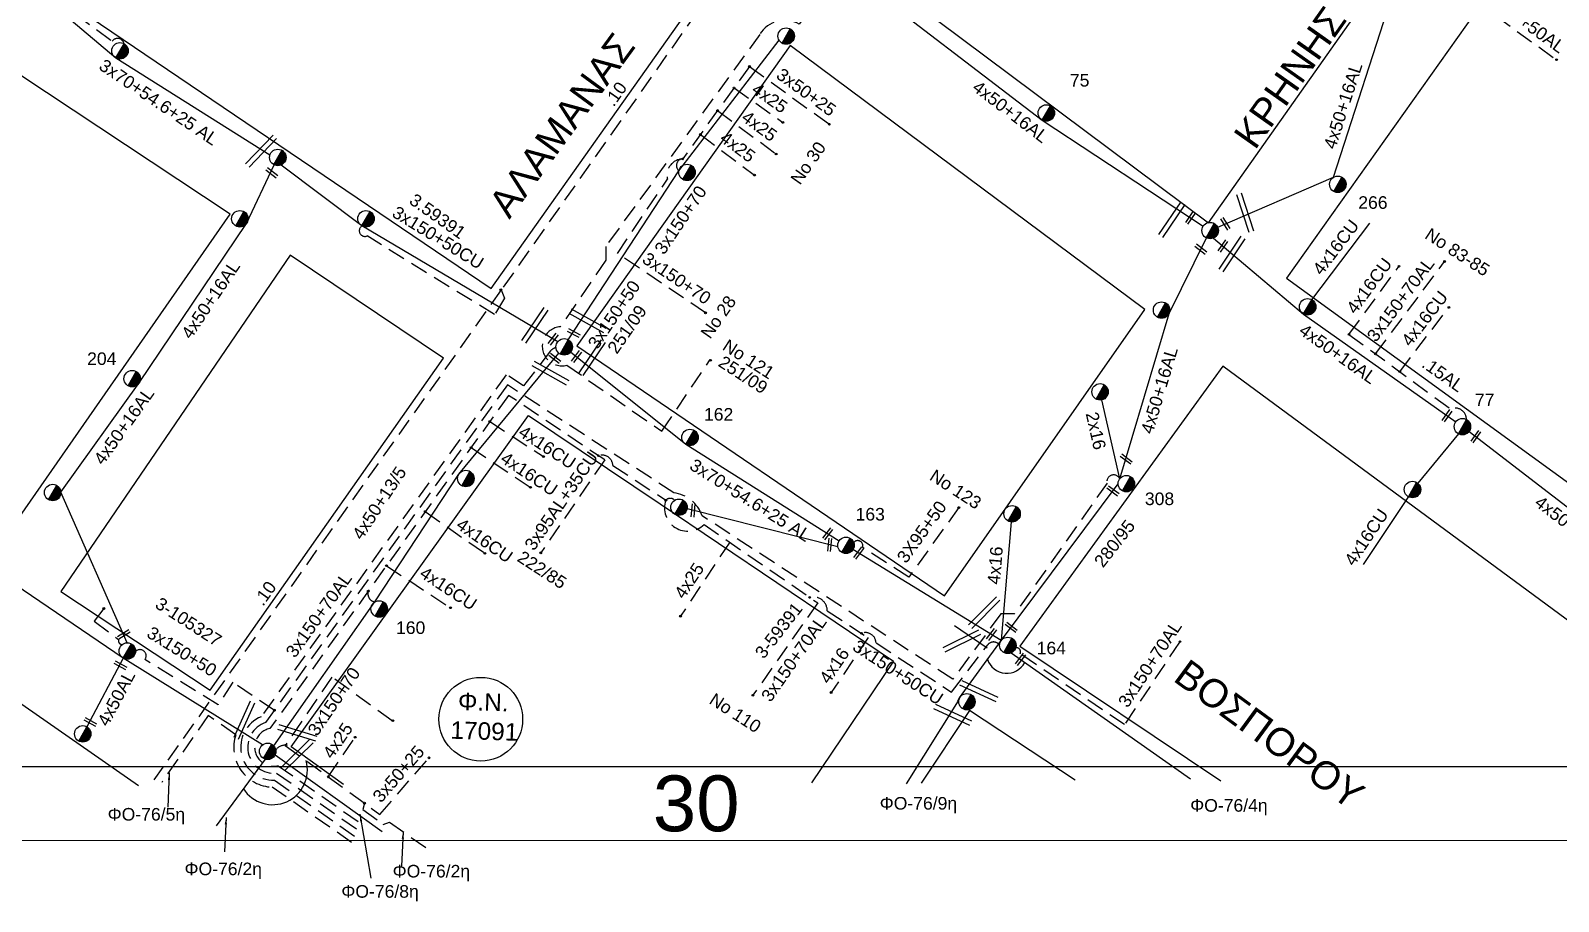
# Model space of a CAD drawing. Header units: millimetres. Extents: x 7477 to 9676, y 1828 to 2857.
# Drawn here: x 8638.7 to 8857.5, y 1827.7 to 1952.4 of the extents above; entities that cross this region are included whole.
import ezdxf
from ezdxf.enums import TextEntityAlignment as Align

# ---------------------------------------------------------------- set-up
doc = ezdxf.new("R2010")
doc.units = ezdxf.units.MM
doc.linetypes.add('DASHED', pattern=[19.05, 12.7, -6.35])
for name, color, linetype, lineweight in [('.10', 7, 'Continuous', 30), ('.15AL', 7, 'Continuous', 30), ('2x16', 7, 'Continuous', 30), ('2x6', 7, 'SYN_LINE', 30), ('3x150+50', 7, 'Continuous', 30), ('3x150+50CU', 7, 'Continuous', 30), ('3x150+70', 7, 'Continuous', 30), ('3x150+70AL', 7, 'DASHED', 30), ('3x50+25', 7, 'Continuous', 30), ('3x70+54.6+25 AL', 7, 'SYN_LINE', 30), ('3X95+50', 7, 'Continuous', 30), ('3x95+50AL', 7, 'Continuous', 30), ('3x95AL+35CU', 7, 'Continuous', 30), ('4x16', 7, 'Continuous', 30), ('4x16CU', 7, 'Continuous', 30), ('4x25', 7, 'Continuous', 30), ('4x50', 7, 'Continuous', 30), ('4x50+13_5', 7, 'Continuous', 30), ('4x50+16AL', 7, 'Continuous', 30), ('4x50AL', 7, 'Continuous', 30), ('text διευθύνσεων', 250, 'Continuous', 30), ('Υπόβαθρο ΔΕΗ', 7, 'Continuous', 30)]:
    doc.layers.add(name, color=color, linetype=linetype, lineweight=lineweight)
for name, color, linetype in [('TEXT ΚΑΛΩΔΙΩΝ', 7, 'Continuous'), ('Άγνωστα', 7, 'Continuous'), ('ΑΓΝΩΣΤΟ ΕΝΑΕΡΙΟ ΚΑΛΩΔΙΟ', 7, 'Continuous'), ('ΑΓΝΩΣΤΟ ΥΠΟΓΕΙΟ ΚΑΛΩΔΙΟ', 7, 'DASHED'), ('Επιγραφές - Σχήματα', 7, 'Continuous'), ('Καλώδια ΧΤ   3x150+50CU', 7, 'DASHED'), ('Μηχανική τομή', 7, 'Continuous'), ('Στύλος ΦΜ', 7, 'Continuous'), ('Στύλος ΦΜ @ 1', 7, 'Continuous'), ('Συνδέσεις', 7, 'Continuous'), ('Τομή', 7, 'Continuous')]:
    doc.layers.add(name, color=color, linetype=linetype)
doc.styles.add('arial', font='ARIAL.TTF')
doc.styles.get("Standard").update_dxf_attribs({"font": 'ARIAL.TTF'})
doc.linetypes.add('SYN_LINE', pattern='A,0.5,-0.0001,["/\\/\\/\\/",Standard,S=0.1,R=0,X=0,Y=-0.05],-0.25', length=0.7501)
doc.dimstyles.new('ISO-25', dxfattribs={"dimtxt": 2.5, "dimasz": 2.5, "dimexe": 1.25, "dimexo": 0.625, "dimtad": 1, "dimtxsty": 'Standard', "dimcen": 2.5, "dimadec": 0, "dimazin": 0, "dimtfac": 1, "dimtmove": 0, "dimatfit": 3, "dimfxl": 1, "dimarcsym": 0})

# ---------------------------------------------------------------- blocks, each defined once
blk = doc.blocks.new('ΥΠΑΡΧΩΝ ΤΣΙΜΕΝΤΕΝΙΟΣ ΣΤΥΛΟΣ')
at = {"layer": 'Στύλος ΦΜ'}
blk.add_hatch(color=7, dxfattribs=at).paths.add_polyline_path([(-1.29, -2.28, 0.574793), (2.62, 0, 0.268822), (1.3, 2.27)])
at = {"layer": 'Στύλος ΦΜ', "color": 7}
blk.add_line((-1.29, -2.28), (1.3, 2.27), dxfattribs=at)
blk.add_circle((0, 0), 2.62, dxfattribs=at)
at = {"layer": 'Στύλος ΦΜ', "flags": 4}
for tag, p in [('ΑΡΙΘΜΟΣ', (-4.68, 8.05)), ('ΤΥΠΟΣ', (-4.91, 3.03))]:
    blk.add_attdef(tag, p, '', height=4, dxfattribs=at)
blk = doc.blocks.new('ΜΗΧΑΝΙΚΗ ΤΟΜΗ')
at = {"layer": 'Μηχανική τομή', "ltscale": 40}
for p, q in [((-1.89, 0.78), (5.69, 0.78)), ((-1.89, -0.77), (5.69, -0.77))]:
    blk.add_line(p, q, dxfattribs=at)
blk = doc.blocks.new('ΤΟΜΗ')
at = {"layer": 'Τομή', "ltscale": 40}
for p, q in [((-5.68, 0), (17.06, 0)), ((-5.68, -2.77), (17.06, -2.77))]:
    blk.add_line(p, q, dxfattribs=at)
blk = doc.blocks.new('_ΣΥΝΔΕΣΗ')
at = {"layer": 'Συνδέσεις', "linetype": 'SYN_LINE', "ltscale": 40}
blk.add_hatch(color=256, dxfattribs=at).paths.add_polyline_path([(0.5, -0.01, 1), (-0.5, -0.01, 1)])
at = {"layer": 'Συνδέσεις'}
blk.add_circle((0, -0.01), 0.5, dxfattribs=at)

msp = doc.modelspace()

# ---------------------------------------------------------------- linework, layer by layer
at = {"layer": '.10', "color": 27, "linetype": 'DASHED', "lineweight": -3, "ltscale": 0.2}
msp.add_lwpolyline([(8734.96, 1972.36, -0.313859), (8733.88, 1971.22), (8740.88, 1965.98), (8736.37, 1958.23), (8706.09, 1915.28), (8656.34, 1845.09)], format="xyb", dxfattribs=at)
at = {"layer": '.15AL', "color": 62, "linetype": 'DASHED', "lineweight": -3, "ltscale": 0.2}
msp.add_lwpolyline([(8827.51, 1908.91), (8842.05, 1898.23, -0.531597), (8844.35, 1896.72, 2.430605)], format="xyb", dxfattribs=at)
at = {"layer": '.15AL', "color": 1, "linetype": 'DASHED', "lineweight": -3, "ltscale": 0.2}
msp.add_lwpolyline([(8764.48, 1874.14), (8757.85, 1878.36, 0.829712), (8756.57, 1879.11, 367.714926)], format="xyb", dxfattribs=at)
at = {"layer": '2x16', "color": 30, "lineweight": -3, "ltscale": 0.2}
msp.add_lwpolyline([(8794.68, 1888.21), (8792.12, 1899.53)], dxfattribs=at)
at = {"layer": '2x6', "color": 85, "linetype": 'DASHED', "lineweight": -3, "ltscale": 0.2}
msp.add_lwpolyline([(8649.17, 1869.64), (8647.8, 1867.84), (8651.3, 1865.18, 0.531981), (8651.82, 1864.49, -15.802354)], format="xyb", dxfattribs=at)
at = {"layer": '3x150+50', "color": 2, "linetype": 'DASHED', "lineweight": -3, "ltscale": 0.2}
msp.add_lwpolyline([(8730.66, 1975.63, 0.412244), (8733.04, 1973.65), (8739.78, 1969.12, 0.209177), (8742.99, 1968.54), (8754.01, 1961), (8748.78, 1953.34, 0.41189), (8743.12, 1951.88), (8721.07, 1921.52), (8721.05, 1919.56), (8714.55, 1910, 1.091592), (8715.48, 1904.5), (8729.1, 1895.03), (8736.03, 1905.32)], format="xyb", dxfattribs=at)
at = {"layer": '3x150+50', "color": 133, "linetype": 'DASHED', "lineweight": -3, "ltscale": 0.2}
msp.add_lwpolyline([(8654.91, 1968.46), (8645.06, 1954.83), (8650.37, 1950.91, -0.657804), (8652.07, 1950.55, 4.893332)], format="xyb", dxfattribs=at)
at = {"layer": '3x150+50', "color": 30, "linetype": 'DASHED', "lineweight": -3, "ltscale": 0.2}
msp.add_lwpolyline([(8673.59, 1855.07), (8667.64, 1859.07), (8665.54, 1855.83), (8655.06, 1862.33, 0.925588), (8653.71, 1863.49, -0.368973)], format="xyb", dxfattribs=at)
at = {"layer": '3x150+50CU', "color": 27, "linetype": 'DASHED', "lineweight": -3, "ltscale": 0.2}
msp.add_lwpolyline([(8706.09, 1915.28), (8706.58, 1914.1), (8705.13, 1911.74), (8686.87, 1923.01, -0.927319), (8686.14, 1924.44, -2.027674)], format="xyb", dxfattribs=at)
at = {"layer": '3x150+50CU', "color": 6, "linetype": 'DASHED', "lineweight": -3, "ltscale": 0.2}
msp.add_lwpolyline([(8757.7, 1866.09, -0.517252), (8759.77, 1864.72), (8770.6, 1857.68), (8775.77, 1864.44, -0.510389), (8777.47, 1864.39, -0.687496)], format="xyb", dxfattribs=at)
at = {"layer": '3x150+70', "color": 5, "linetype": 'DASHED', "lineweight": -3, "ltscale": 0.2}
for points in [[(8741.65, 1947.28), (8732.08, 1934.05, 0.691344), (8731.55, 1932.35, 15.843334)], [(8735.35, 1912), (8722.73, 1920.51), (8729.9, 1931.15, -0.475834), (8732.08, 1934.05, 0.452915)]]:
    msp.add_lwpolyline(points, format="xyb", dxfattribs=at)
at = {"layer": '3x150+70', "color": 151, "linetype": 'DASHED', "lineweight": -3, "ltscale": 0.2}
msp.add_lwpolyline([(8690.47, 1853.55), (8681.85, 1859.81), (8675.16, 1850.04), (8688.72, 1840.15)], dxfattribs=at)
msp.add_arc((8675.11, 1848.47), 1.59, 83.5292, 145.0576, dxfattribs=at)
at = {"layer": '3x150+70AL', "color": 62, "linetype": 'DASHED', "lineweight": -3, "ltscale": 0.2}
msp.add_lwpolyline([(8831.32, 1906.11), (8841.2, 1919.34)], dxfattribs=at)
at = {"layer": '3x150+70AL', "color": 1, "linetype": 'DASHED', "lineweight": -3, "ltscale": 0.2}
msp.add_lwpolyline([(8713.94, 1907.01, 0.187433), (8713.17, 1906.55), (8709.3, 1901.54), (8706.8, 1903.14), (8671.7, 1854.14, 0.832945), (8673.62, 1845.05), (8685.22, 1836.95)], format="xyb", dxfattribs=at)
at = {"layer": '3x150+70AL', "color": 30, "linetype": 'DASHED', "lineweight": -3, "ltscale": 0.2}
msp.add_lwpolyline([(8794.68, 1888.21, 0.925017), (8792.87, 1887.6), (8779.62, 1868.86), (8777.64, 1868.86), (8770.77, 1859.54), (8734.87, 1882.91, 0.283483), (8730.8, 1886.22), (8706.98, 1901.68), (8672.34, 1853.31, 0.901619), (8673.9, 1846.08), (8685.79, 1837.77)], format="xyb", dxfattribs=at)
at = {"layer": '3x150+70AL', "color": 6, "linetype": 'DASHED', "lineweight": -3, "ltscale": 0.2}
for points in [[(8720.91, 1890.93), (8707.14, 1900.18), (8672.94, 1852.44, 1.017305), (8674.14, 1847.13), (8686.37, 1838.59)], [(8720, 1891.54, -0.493075), (8722.08, 1890.14), (8729.67, 1885.16, -0.434719), (8730.92, 1885.15, -0.010177)], [(8729.67, 1885.16, 0.795493), (8735.14, 1881.67), (8751.42, 1870.45), (8742.14, 1857.21)], [(8687.04, 1872.12, 0.443972), (8687.99, 1870.58, -0.073947)], [(8803.23, 1864.84), (8795.37, 1853.01), (8780.42, 1863.17, 0.593178), (8779.78, 1864.04, -27.333093)]]:
    msp.add_lwpolyline(points, format="xyb", dxfattribs=at)
at = {"layer": '3x50+25', "color": 5, "linetype": 'DASHED', "lineweight": -3, "ltscale": 0.2}
msp.add_lwpolyline([(8741.65, 1947.28), (8753.09, 1939.01)], dxfattribs=at)
at = {"layer": '3x50+25', "color": 151, "linetype": 'DASHED', "lineweight": -3, "ltscale": 0.2}
msp.add_lwpolyline([(8688.72, 1840.15), (8695.74, 1848.25)], dxfattribs=at)
at = {"layer": '3x70+54.6+25 AL', "color": 133, "linetype": 'SYN_LINE', "lineweight": -3, "ltscale": 15}
msp.add_lwpolyline([(8672.95, 1934.56), (8672.95, 1934.56), (8650.9, 1948.5), (8639.6, 1958.03)], dxfattribs=at)
at = {"layer": '3x70+54.6+25 AL', "color": 27, "linetype": 'SYN_LINE', "lineweight": -3, "ltscale": 15}
msp.add_lwpolyline([(8714.19, 1907.85), (8686.14, 1924.44), (8674.55, 1933.17)], dxfattribs=at)
at = {"layer": '3x70+54.6+25 AL', "color": 1, "linetype": 'SYN_LINE', "lineweight": -3, "ltscale": 15}
for points in [[(8754.47, 1879.31), (8732.54, 1893.13), (8716.03, 1906.38)], [(8777.7, 1865.06), (8756.47, 1878.08)]]:
    msp.add_lwpolyline(points, dxfattribs=at)
at = {"layer": '3x70+54.6+25 AL', "color": 30, "linetype": 'SYN_LINE', "lineweight": -3, "ltscale": 15}
msp.add_lwpolyline([(8779.13, 1863.29), (8804.83, 1845.26)], dxfattribs=at)
at = {"layer": '3X95+50', "color": 1, "linetype": 'DASHED', "lineweight": -3, "ltscale": 0.2}
msp.add_lwpolyline([(8771.63, 1884.09), (8764.48, 1874.14)], dxfattribs=at)
at = {"layer": '3x95+50AL', "color": 1, "linetype": 'DASHED', "lineweight": -3, "ltscale": 0.2}
msp.add_lwpolyline([(8845.44, 1956.79), (8857.23, 1948.25)], dxfattribs=at)
at = {"layer": '3x95AL+35CU', "color": 6, "linetype": 'DASHED', "lineweight": -3, "ltscale": 0.2}
msp.add_lwpolyline([(8720.91, 1890.93), (8711.75, 1877.61)], dxfattribs=at)
at = {"layer": '4x16', "color": 30, "lineweight": -3, "ltscale": 0.2}
msp.add_lwpolyline([(8777.73, 1865.1), (8779.16, 1882.04)], dxfattribs=at)
at = {"layer": '4x16', "color": 6, "linetype": 'DASHED', "lineweight": -3, "ltscale": 0.2}
msp.add_lwpolyline([(8750.27, 1871.24, -0.484453), (8752.79, 1869.33), (8758.64, 1865.47), (8753.34, 1857.61)], format="xyb", dxfattribs=at)
at = {"layer": '4x16CU', "color": 62, "linetype": 'SYN_LINE', "lineweight": -3, "ltscale": 15}
for points in [[(8822.17, 1913.88), (8830.49, 1924.85)], [(8836.02, 1885.67), (8829.52, 1875.94)]]:
    msp.add_lwpolyline(points, dxfattribs=at)
at = {"layer": '4x16CU', "color": 62, "linetype": 'DASHED', "lineweight": -3, "ltscale": 0.2}
for points in [[(8827.51, 1908.91), (8834.68, 1918.66)], [(8834.78, 1903.57), (8841.82, 1912.78)]]:
    msp.add_lwpolyline(points, dxfattribs=at)
at = {"layer": '4x16CU', "color": 6, "linetype": 'DASHED', "lineweight": -3, "ltscale": 0.2}
for points in [[(8704.45, 1896.43), (8712.14, 1891.4)], [(8701.78, 1892.7), (8710.28, 1887)], [(8695.21, 1883.52), (8703.75, 1877.55)], [(8689.66, 1875.78), (8698.82, 1869.75)]]:
    msp.add_lwpolyline(points, dxfattribs=at)
at = {"layer": '4x16CU', "color": 62, "linetype": 'SYN_LINE', "lineweight": -3, "ltscale": 10}
msp.add_lwpolyline([(8843.18, 1894.68), (8837.35, 1887.6)], dxfattribs=at)
at = {"layer": '4x25', "color": 5, "linetype": 'DASHED', "lineweight": -3, "ltscale": 0.2}
for points in [[(8739.43, 1944.21), (8746.42, 1939.27)], [(8737.08, 1940.96), (8745.47, 1934.75)], [(8734.61, 1937.55), (8742.37, 1931.72)]]:
    msp.add_lwpolyline(points, dxfattribs=at)
at = {"layer": '4x25', "color": 6, "linetype": 'DASHED', "lineweight": -3, "ltscale": 0.2}
msp.add_lwpolyline([(8738.81, 1879.14), (8731.77, 1868.55)], dxfattribs=at)
at = {"layer": '4x25', "color": 151, "linetype": 'DASHED', "lineweight": -3, "ltscale": 0.2}
msp.add_lwpolyline([(8681.32, 1845.54), (8685.17, 1851.2)], dxfattribs=at)
at = {"layer": '4x50', "color": 1, "linetype": 'SYN_LINE', "lineweight": -3, "ltscale": 15}
msp.add_lwpolyline([(8732.71, 1883.97), (8754.3, 1878.53)], dxfattribs=at)
at = {"layer": '4x50+13_5', "color": 5, "lineweight": -3, "ltscale": 0.2}
msp.add_lwpolyline([(8715.69, 1908.14), (8731.55, 1932.35), (8745.88, 1951.06)], dxfattribs=at)
at = {"layer": '4x50+13_5', "color": 6, "lineweight": -3, "ltscale": 0.2}
msp.add_lwpolyline([(8673.51, 1849.98), (8687.99, 1870.58), (8700.03, 1888.89), (8714.36, 1906.21)], dxfattribs=at)
at = {"layer": '4x50+16AL', "color": 1, "lineweight": -3, "ltscale": 0.2}
msp.add_lwpolyline([(8857.41, 1973.46), (8833.96, 1958.48), (8825.23, 1931.38), (8808.7, 1924.24)], dxfattribs=at)
at = {"layer": '4x50+16AL', "color": 6, "lineweight": -3, "ltscale": 0.2}
msp.add_lwpolyline([(8741.71, 1970.53), (8755.81, 1960.85), (8783.58, 1939.61), (8806.64, 1924.42)], dxfattribs=at)
at = {"layer": '4x50+16AL', "color": 27, "lineweight": -3, "ltscale": 0.2}
for points in [[(8652.51, 1864.72), (8643.03, 1886.3), (8654.23, 1901.95), (8669.61, 1924.78), (8673.58, 1933.18)], [(8764.15, 1844.53), (8771.57, 1856.43)]]:
    msp.add_lwpolyline(points, dxfattribs=at)
at = {"layer": '4x50+16AL', "color": 30, "lineweight": -3, "ltscale": 0.2}
for points in [[(8794.68, 1888.21), (8801.74, 1911.9), (8807.1, 1922.72)], [(8771.51, 1856.44), (8771.75, 1856.84), (8777.73, 1865.1), (8794.46, 1887.51)]]:
    msp.add_lwpolyline(points, dxfattribs=at)
at = {"layer": '4x50+16AL', "color": 62, "lineweight": -3, "ltscale": 0.2}
for points in [[(8808.09, 1922.69), (8821.01, 1911.83), (8842.8, 1896.38)], [(8844.72, 1895.02), (8868.7, 1876.57), (8886.19, 1864.15), (8909.95, 1847.86)]]:
    msp.add_lwpolyline(points, dxfattribs=at)
at = {"layer": '4x50AL', "color": 85, "lineweight": -3, "ltscale": 0.2}
msp.add_lwpolyline([(8651.95, 1862.52), (8646.74, 1852.71)], dxfattribs=at)
at = {"layer": 'ΑΓΝΩΣΤΟ ΕΝΑΕΡΙΟ ΚΑΛΩΔΙΟ', "color": 85, "lineweight": -3, "ltscale": 0.2}
msp.add_lwpolyline([(8671.91, 1850.11), (8652.92, 1861.89), (8651.95, 1862.52), (8632.82, 1875.54), (8613.76, 1888.86), (8598.44, 1900.62)], dxfattribs=at)
at = {"layer": 'ΑΓΝΩΣΤΟ ΕΝΑΕΡΙΟ ΚΑΛΩΔΙΟ', "color": 151, "lineweight": -3, "ltscale": 0.2}
msp.add_lwpolyline([(8665.29, 1838.5), (8672.32, 1848.06)], dxfattribs=at)
at = {"layer": 'ΑΓΝΩΣΤΟ ΕΝΑΕΡΙΟ ΚΑΛΩΔΙΟ', "color": 62, "lineweight": -3, "ltscale": 0.2}
msp.add_lwpolyline([(8673.69, 1848.67), (8689.06, 1837.72)], dxfattribs=at)
at = {"layer": 'ΑΓΝΩΣΤΟ ΥΠΟΓΕΙΟ ΚΑΛΩΔΙΟ', "color": 173, "linetype": 'DASHED', "lineweight": -3, "ltscale": 0.2}
msp.add_lwpolyline([(8684.65, 1836.13), (8673.3, 1844.06, -0.499866), (8668.06, 1851.56), (8664.12, 1854.3), (8657.46, 1844.74)], format="xyb", dxfattribs=at)
at = {"layer": 'ΑΓΝΩΣΤΟ ΥΠΟΓΕΙΟ ΚΑΛΩΔΙΟ', "color": 151, "linetype": 'DASHED', "lineweight": -3, "ltscale": 0.2}
msp.add_lwpolyline([(8686.51, 1841.76), (8686.27, 1840.87), (8689.19, 1838.71), (8690.07, 1839.04), (8695.69, 1835.11)], dxfattribs=at)
at = {"layer": 'Επιγραφές - Σχήματα', "lineweight": -3}
msp.add_lwpolyline([(7476.75, 2855.51), (9675.5, 2855.53), (9675.51, 1836.39), (7476.75, 1836.37)], close=True, dxfattribs=at)
at = {"layer": 'Καλώδια ΧΤ   3x150+50CU', "color": 7, "linetype": 'Continuous', "ltscale": 0.2}
msp.add_line((8771, 1867.23), (8775.68, 1863.99), dxfattribs=at)
for centre, radius, start, end in [((8778.5, 1863.26), 2.9, 197.5936, 332.4289), ((8673.35, 1846.51), 4.97, 212.5909, 15.6287)]:
    msp.add_arc(centre, radius, start, end, dxfattribs=at)
at = {"layer": 'Υπόβαθρο ΔΕΗ', "lineweight": -3}
for points in [[(7515.98, 2835.63), (9502.35, 2835.63), (9502.35, 1846.95), (7515.98, 1846.95)], [(8727.91, 1964.55), (8673.79, 2004.26), (8640.7, 1958.77), (8704.67, 1915.49), (8735.35, 1958.87)], [(8840.83, 1972.26), (8797.87, 2001.94), (8757.84, 1961.93), (8807.39, 1924.88)], [(8924.44, 1913.15), (8852.1, 1964.2), (8818.57, 1916.95), (8888.92, 1865.86)], [(8798.26, 1912.47), (8747.49, 1950.28), (8716.94, 1907.27), (8769.57, 1871.48)], [(8667.26, 1926.11), (8633.4, 1948.54), (8612.4, 1919.59), (8599.59, 1901.67), (8634.03, 1878.45)], [(8697.8, 1905.52), (8675.84, 1920.25), (8643.02, 1872.1), (8664.42, 1857.94)]]:
    msp.add_lwpolyline(points, close=True, dxfattribs=at)
for points in [[(8873.87, 1845.24), (8879.47, 1852.73), (8809.42, 1904.38), (8780.37, 1864.24), (8809.18, 1844.97)], [(8683.48, 1844.45), (8675.99, 1849.81), (8710, 1897.29), (8728.86, 1884.65), (8762.27, 1862.11), (8750.52, 1844.68)], [(8654.15, 1844.25), (8589.79, 1889.06), (8557.85, 1844.25)], [(8788.3, 1845.06), (8773.16, 1855.05), (8766.24, 1844.62)]]:
    msp.add_lwpolyline(points, dxfattribs=at)
msp.add_circle((8703.16, 1853.78), 6, dxfattribs=at)

# ---------------------------------------------------------------- block references
at = {"layer": 'Μηχανική τομή', "lineweight": -3, "zscale": 0.4999999999999997}
for p, xscale, yscale, rotation in [((8672.86, 1932.36), 0.2499999999999465, 0.2499999999999465, 322.7896194873123), ((8804.56, 1925.22), 0.2499999999999466, 0.2499999999999466, 54.9644732830262), ((8810.08, 1924.36), 0.2499999999999466, 0.2499999999999466, 121.6698538095817), ((8805.91, 1921.42), 0.2499999999999465, 0.2499999999999465, 323.2562302587583), ((8809.2, 1921.17), 0.2499999999999466, 0.2499999999999466, 54.9644732830262), ((8713.79, 1908.61), 0.2499999999999465, 0.2499999999999465, 232.511197634896), ((8716.03, 1909.34), 0.2499999999999465, 0.2499999999999465, 331.8155599962011), ((8713.39, 1905.8), 0.2499999999999465, 0.2499999999999465, 322.7896194873123), ((8717.13, 1906.11), 0.2499999999999465, 0.2499999999999465, 232.511197634896), ((8841.31, 1896.86), 0.2499999999999466, 0.2499999999999466, 54.9644732830262), ((8845.43, 1893.89), 0.2499999999999466, 0.2499999999999466, 54.9644732830262), ((8795.22, 1891.36), 0.2499999999999465, 0.2499999999999465, 323.2562302587583), ((8793.34, 1886.8), 0.2499999999999465, 0.2499999999999465, 323.2562302587583), ((8733.58, 1884.17), 0.2499999999999466, 0.2499999999999466, 265.1076723488172), ((8753.11, 1880.72), 0.2499999999999465, 0.2499999999999465, 232.511197634896), ((8753.14, 1879.24), 0.2499999999999466, 0.2499999999999466, 265.1076723488172), ((8757.55, 1877.97), 0.2499999999999465, 0.2499999999999465, 232.511197634896), ((8776.57, 1866.31), 0.2499999999999465, 0.2499999999999465, 232.511197634896), ((8778.75, 1867.25), 0.2499999999999465, 0.2499999999999465, 323.2562302587583), ((8651.63, 1865.73), 0.2499999999999465, 0.2499999999999465, 31.37271178741971), ((8780.72, 1862.74), 0.2499999999999466, 0.2499999999999466, 232.511197634896), ((8651.12, 1861.74), 0.2499999999999465, 0.2499999999999465, 331.5115194515759), ((8646.8, 1853.62), 0.2499999999999465, 0.2499999999999465, 331.5115194515759)]:
    msp.add_blockref('ΜΗΧΑΝΙΚΗ ΤΟΜΗ', p, dxfattribs=dict(at, xscale=xscale, yscale=yscale, rotation=rotation))
at = {"layer": 'Στύλος ΦΜ @ 1', "lineweight": -3, "ltscale": 40, "xscale": 0.4499999999998181, "yscale": 0.4499999999998181, "zscale": 0.4499999999998181}
for p in [(8746.9, 1951.64), (8651.48, 1949.53), (8674.09, 1934.25), (8732.7, 1932.11), (8668.66, 1925.47), (8686.72, 1925.47), (8807.62, 1923.78), (8800.67, 1912.39), (8821.59, 1912.86), (8715.11, 1907.12), (8791.86, 1900.68), (8701.02, 1888.26), (8641.85, 1886.26), (8836.6, 1886.69), (8731.55, 1884.15), (8779.26, 1883.21), (8652.53, 1863.55), (8772.79, 1856.29), (8646.15, 1851.69), (8672.64, 1849.19)]:
    msp.add_blockref('ΥΠΑΡΧΩΝ ΤΣΙΜΕΝΤΕΝΙΟΣ ΣΤΥΛΟΣ', p, dxfattribs=at)
at = {"layer": 'Στύλος ΦΜ @ 1', "lineweight": -3, "ltscale": 40}
ref = msp.add_blockref('ΥΠΑΡΧΩΝ ΤΣΙΜΕΝΤΕΝΙΟΣ ΣΤΥΛΟΣ', (8784.16, 1940.63), dxfattribs=dict(at, xscale=0.4499999999998737, yscale=0.4499999999998737, zscale=0.4499999999998737))
ref.add_attrib('ΤΥΠΟΣ', '75', (8787.54, 1944.41), dxfattribs={"layer": 'Στύλος ΦΜ', "height": 1.8, "flags": 4})
ref = msp.add_blockref('ΥΠΑΡΧΩΝ ΤΣΙΜΕΝΤΕΝΙΟΣ ΣΤΥΛΟΣ', (8825.91, 1930.41), dxfattribs=dict(at, xscale=0.4499999999997627, yscale=0.4499999999997627, zscale=0.4499999999997627))
ref.add_attrib('ΤΥΠΟΣ', '266', (8828.84, 1926.9), dxfattribs={"layer": 'Στύλος ΦΜ', "height": 1.8, "flags": 4})
ref = msp.add_blockref('ΥΠΑΡΧΩΝ ΤΣΙΜΕΝΤΕΝΙΟΣ ΣΤΥΛΟΣ', (8653.23, 1902.56), dxfattribs=dict(at, xscale=0.4499999999998744, yscale=0.4499999999998744, zscale=0.4499999999998744))
ref.add_attrib('ΤΥΠΟΣ', '204', (8646.78, 1904.53), dxfattribs={"layer": 'Στύλος ΦΜ', "height": 1.8, "flags": 4})
ref = msp.add_blockref('ΥΠΑΡΧΩΝ ΤΣΙΜΕΝΤΕΝΙΟΣ ΣΤΥΛΟΣ', (8843.76, 1895.7), dxfattribs=dict(at, xscale=0.4499999999998505, yscale=0.4499999999998505, zscale=0.4499999999998505))
ref.add_attrib('ΤΥΠΟΣ', '77', (8845.55, 1898.64), dxfattribs={"layer": 'Στύλος ΦΜ', "height": 1.8, "flags": 4})
ref = msp.add_blockref('ΥΠΑΡΧΩΝ ΤΣΙΜΕΝΤΕΝΙΟΣ ΣΤΥΛΟΣ', (8733.12, 1894.15), dxfattribs=dict(at, xscale=0.4499999999998415, yscale=0.4499999999998415, zscale=0.4499999999998415))
ref.add_attrib('ΤΥΠΟΣ', '162', (8735.13, 1896.56), dxfattribs={"layer": 'Στύλος ΦΜ', "height": 1.8, "flags": 4})
ref = msp.add_blockref('ΥΠΑΡΧΩΝ ΤΣΙΜΕΝΤΕΝΙΟΣ ΣΤΥΛΟΣ', (8795.63, 1887.53), dxfattribs=dict(at, xscale=0.4499999999998952, yscale=0.4499999999998952, zscale=0.4499999999998952))
ref.add_attrib('ΤΥΠΟΣ', '308', (8798.28, 1884.46), dxfattribs={"layer": 'Στύλος ΦΜ', "height": 1.8, "flags": 4})
ref = msp.add_blockref('ΥΠΑΡΧΩΝ ΤΣΙΜΕΝΤΕΝΙΟΣ ΣΤΥΛΟΣ', (8755.47, 1878.69), dxfattribs=dict(at, xscale=0.4499999999997805, yscale=0.4499999999997805, zscale=0.4499999999997805))
ref.add_attrib('ΤΥΠΟΣ', '163', (8756.84, 1882.25), dxfattribs={"layer": 'Στύλος ΦΜ', "height": 1.8, "flags": 4})
ref = msp.add_blockref('ΥΠΑΡΧΩΝ ΤΣΙΜΕΝΤΕΝΙΟΣ ΣΤΥΛΟΣ', (8688.61, 1869.58), dxfattribs=dict(at, xscale=0.4499999999999712, yscale=0.4499999999999712, zscale=0.4499999999999712))
ref.add_attrib('ΤΥΠΟΣ', '160', (8691.02, 1866), dxfattribs={"layer": 'Στύλος ΦΜ', "height": 1.8, "flags": 4})
ref = msp.add_blockref('ΥΠΑΡΧΩΝ ΤΣΙΜΕΝΤΕΝΙΟΣ ΣΤΥΛΟΣ', (8778.65, 1864.36), dxfattribs=dict(at, xscale=0.4499999999998766, yscale=0.4499999999998766, zscale=0.4499999999998766))
ref.add_attrib('ΤΥΠΟΣ', '164', (8782.78, 1863.08), dxfattribs={"layer": 'Στύλος ΦΜ', "height": 1.8, "flags": 4})
at = {"layer": 'Συνδέσεις', "lineweight": -3, "xscale": 0.25, "yscale": 0.25, "zscale": 0.25}
for p in [(8857.24, 1948.26), (8741.65, 1947.29), (8739.43, 1944.22), (8737.08, 1940.96), (8746.42, 1939.28), (8753.09, 1939.01), (8734.62, 1937.55), (8745.47, 1934.75), (8732.08, 1934.05), (8742.37, 1931.73), (8841.2, 1919.35), (8834.68, 1918.67), (8706.03, 1915.29), (8841.82, 1912.78), (8735.35, 1912), (8827.51, 1908.91), (8831.32, 1906.11), (8736.07, 1905.2), (8834.78, 1903.57), (8704.45, 1896.43), (8701.78, 1892.7), (8712.14, 1891.41), (8720, 1891.54), (8710.28, 1887), (8729.67, 1885.16), (8771.63, 1884.1), (8695.21, 1883.53), (8703.75, 1877.55), (8711.75, 1877.62), (8689.66, 1875.78), (8687.04, 1872.12), (8750.27, 1871.24), (8649.17, 1869.65), (8698.82, 1869.76), (8731.77, 1868.55), (8757.7, 1866.09), (8803.31, 1864.9), (8742.14, 1857.21), (8753.34, 1857.61), (8673.6, 1855.07), (8690.56, 1853.58), (8675.27, 1850.07), (8685.17, 1851.21), (8695.74, 1848.26), (8681.32, 1845.54), (8686.51, 1841.76)]:
    msp.add_blockref('_ΣΥΝΔΕΣΗ', p, dxfattribs=at)
at = {"layer": 'Τομή', "lineweight": -3}
for p, xscale, yscale, zscale, rotation in [((8670.46, 1934.35), 0.2499999999999996, 0.2499999999999996, 0.2499999999999996, 46.18882059323629), ((8812.52, 1927.82), 0.2499999999999996, 0.2499999999999996, 0.2499999999999996, 288.1531662788494), ((8803.21, 1926.34), 0.2499999999999996, 0.2499999999999996, 0.2499999999999996, 235.8205376702454), ((8811.82, 1921.4), 0.2499999999999996, 0.2499999999999996, 0.2499999999999996, 235.8205376702454), ((8711.96, 1911.19), 0.2499999999999996, 0.2499999999999996, 0.2499999999999996, 235.8205376702454), ((8719.53, 1909.83), 0.2499999999999996, 0.2499999999999996, 0.2499999999999996, 150.7221390406012), ((8720.16, 1906.55), 0.2499999999999996, 0.2499999999999996, 0.2499999999999996, 235.8205376702454), ((8714.22, 1902.34), 0.2499999999999996, 0.2499999999999996, 0.2499999999999996, 150.7221390406012), ((8776.51, 1869.82), 0.2499999999999995, 0.2499999999999995, 0.2499999999999995, 225.1744980206172), ((8773.46, 1865.28), 0.2499999999999995, 0.2499999999999995, 0.2499999999999995, 206.0458684687359), ((8775.67, 1856.87), 0.2499999999999996, 0.2499999999999996, 0.2499999999999996, 155.2532331426841), ((8670.17, 1854.77), 0.2499999999999996, 0.2499999999999996, 0.2499999999999996, 245.5907998773065), ((8771.93, 1853.47), 0.2499999999999996, 0.2499999999999996, 0.2499999999999996, 155.2532331426841), ((8678.16, 1851.06), 0.2499999999999995, 0.2499999999999995, 0.2499999999999995, 162.6090683962175), ((8678.14, 1849.43), 0.2499999999999995, 0.2499999999999995, 0.2499999999999995, 224.4718213460579)]:
    msp.add_blockref('ΤΟΜΗ', p, dxfattribs=dict(at, xscale=xscale, yscale=yscale, zscale=zscale, rotation=rotation))

# ---------------------------------------------------------------- texts
at = {"layer": 'text διευθύνσεων', "color": 7, "lineweight": -3}
msp.add_text('ΚΡΗΝΗΣ', height=4, rotation=54.7801, dxfattribs=at).set_placement((8819.05, 1945.74), align=Align.MIDDLE_CENTER)
at = {"layer": 'text διευθύνσεων', "color": 7, "lineweight": -3, "ltscale": 40, "char_height": 4, "width": 94.4586, "attachment_point": 1, "style": 'arial'}
for s, insert, rotation in [('AΛAMANAΣ', (8704.03, 1927.67), 53.7807), ('BOΣΠOPOY', (8804.52, 1862.61), 323.7636)]:
    msp.add_mtext(s, dxfattribs=dict(at, insert=insert, rotation=rotation))
at = {"layer": 'TEXT ΚΑΛΩΔΙΩΝ', "linetype": 'Continuous', "lineweight": -3, "ltscale": 0.2}
for s, rotation, p in [('3x95+50AL', 324.0951, (8852.97, 1953.56)), ('3x70+54.6+25 AL', 325.9395, (8657.04, 1942.18)), ('3x50+25', 324.1249, (8749.79, 1943.62)), ('4x50+16AL', 72.1356, (8826.65, 1941.67)), ('.10', 54.8156, (8722.47, 1943.35)), ('4x25', 324.7372, (8744.56, 1942.79)), ('4x50+16AL', 322.5935, (8779.04, 1940.81)), ('4x25', 323.5028, (8743.07, 1938.76)), ('4x25', 323.0833, (8739.97, 1935.78)), ('3x150+70', 55.9842, (8731.77, 1925.31)), ('3x150+50CU', 328.3184, (8697.05, 1922.78)), ('4x16CU', 52.8225, (8825.62, 1921.41)), ('3x150+70', 325.9842, (8731.23, 1916.95)), ('4x16CU', 53.7066, (8830.4, 1915.88)), ('3x150+70AL', 53.276, (8834.9, 1913.91)), ('4x50+16AL', 56.0316, (8664.46, 1913.9)), ('3x150+50', 55.772, (8722.24, 1911.75)), ('4x16CU', 52.5928, (8838.34, 1911.19)), ('4x50+16AL', 324.6683, (8825.93, 1906.13)), ('4x50+16AL', 73.3937, (8800.34, 1900.91)), ('.15AL', 324.6683, (8840.99, 1903.17)), ('4x50+16AL', 54.4007, (8652.04, 1895.79)), ('2x16', 282.7358, (8791.27, 1895.1)), ('4x16CU', 326.8362, (8712.69, 1892.76)), ('4x16CU', 326.1427, (8710.1, 1888.94)), ('3x95AL+35CU', 55.4764, (8714.69, 1885.07)), ('3x70+54.6+25 AL', 327.777, (8741.78, 1885.17)), ('4x50+13/5', 56.68, (8688.61, 1884.77)), ('3X95+50', 54.297, (8766.31, 1880.63)), ('4x50+16AL', 322.4195, (8859.56, 1881.33)), ('4x16CU', 325.0295, (8703.72, 1879.4)), ('4x16CU', 56.2476, (8829.99, 1879.87)), ('4x16', 85.1903, (8776.83, 1875.82)), ('4x25', 56.3715, (8733, 1873.64)), ('.10', 54.6741, (8672.25, 1871.82)), ('3x150+70AL', 54.3857, (8679.95, 1868.74)), ('4x16CU', 326.6756, (8698.53, 1872.53)), ('3x150+50', 328.1579, (8660.36, 1863.5)), ('3x150+70AL', 54.9755, (8748, 1862.44)), ('3x150+70AL', 56.4133, (8798.99, 1861.71)), ('3x150+50CU', 326.9721, (8762.93, 1860.51)), ('4x16', 56.0246, (8753.78, 1861.47)), ('4x50AL', 62.0187, (8650.95, 1856.8)), ('3x150+70', 55.6319, (8682.12, 1856.34)), ('4x25', 55.8209, (8682.67, 1850.73)), ('3x50+25', 49.1138, (8691.37, 1845.96))]:
    msp.add_text(s, height=1.8, rotation=rotation, dxfattribs=at).set_placement(p, align=Align.MIDDLE_CENTER)
at = {"layer": 'Άγνωστα', "lineweight": -3, "ltscale": 40, "char_height": 1.8, "width": 27.758, "attachment_point": 1, "style": 'arial'}
for s, insert, rotation in [('No 30', (8747.4, 1931.23), 55.1474), ('3.59391', (8693.81, 1929.22), 324.4505), ('No 83-85', (8839.2, 1924.27), 327.0683), ('251/09', (8721.17, 1907), 55.1474), ('No 28', (8734.53, 1909.17), 55.1474), ('No 121', (8738.61, 1908.33), 327.0683), ('251/09', (8738, 1905.98), 327.0683), ('No 123', (8768.27, 1889.69), 327.0683), ('280/95', (8790.86, 1876.48), 52.0882), ('222/85', (8709.21, 1878.04), 327.0683), ('3-105327', (8657.34, 1871.38), 327.0683), ('3-59391', (8742.28, 1863.42), 52.0882), ('No 110', (8736.71, 1857.65), 327.0683)]:
    msp.add_mtext(s, dxfattribs=dict(at, insert=insert, rotation=rotation))
at = {"layer": 'Άγνωστα', "lineweight": -3, "insert": (8696.64, 1857.74), "char_height": 2.5, "width": 13.4112, "attachment_point": 1, "rotation": 358.1643}
msp.add_mtext('\\pi3.3052;Φ.Ν.\\P\\pi2.3604;17091', dxfattribs=at)
at = {"layer": 'Άγνωστα', "color": 7, "lineweight": -3, "ltscale": 40, "char_height": 1.8, "width": 27.758, "attachment_point": 1, "style": 'arial'}
for s, insert in [('\\A1;ΦΟ-76/9η', (8760.3, 1842.64)), ('\\A1;ΦΟ-76/5η', (8649.72, 1841.07)), ('\\A1;ΦΟ-76/4η', (8804.77, 1842.34)), ('\\A1;ΦΟ-76/2η', (8660.73, 1833.25)), ('\\A1;ΦΟ-76/2η', (8690.54, 1832.92)), ('\\A1;ΦΟ-76/8η', (8683.19, 1830.02))]:
    msp.add_mtext(s, dxfattribs=dict(at, insert=insert))
at = {"layer": 'Επιγραφές - Σχήματα', "lineweight": -3, "insert": (8727.8, 1845.73), "char_height": 8, "width": 15.5504, "attachment_point": 1, "style": 'arial'}
msp.add_mtext('30', dxfattribs=at)

# ---------------------------------------------------------------- leaders
at = {"layer": 'Επιγραφές - Σχήματα', "lineweight": -3, "ltscale": 40}
for points in [[(8658.55, 1846.09), (8658.32, 1841.18)], [(8666.69, 1839.72), (8666.46, 1834.81)], [(8685.84, 1840.17), (8687.43, 1831.02)], [(8692.04, 1837.67), (8691.81, 1832.76)]]:
    msp.add_leader(points, dimstyle='ISO-25', override={"dimasz": 1, "dimtad": 0}, dxfattribs=at)

doc.saveas('drawing.dxf')
